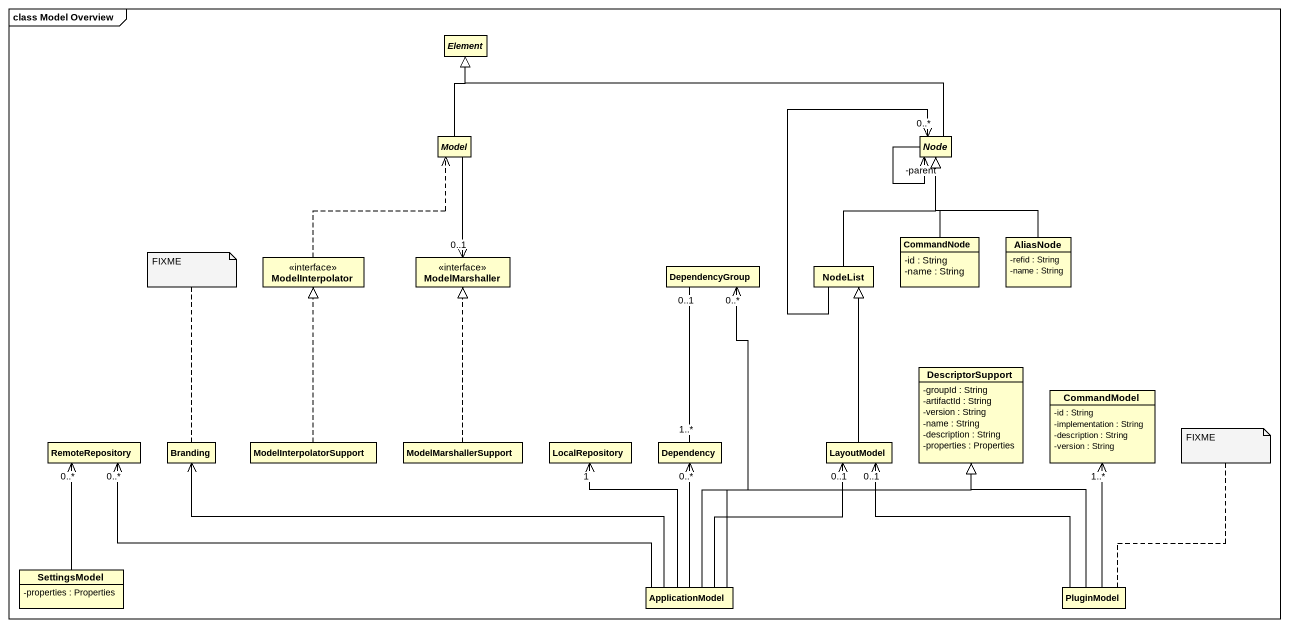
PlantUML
@startuml
mainframe class Model Overview
hide circle
hide empty members
skinparam classAttributeIconSize 0
abstract class Element
abstract class Model
abstract class "Node" as Node_
interface ModelInterpolator
interface ModelMarshaller
class DependencyGroup
class NodeList
class CommandNode {
  -id : String
  -name : String
}
class AliasNode {
  -refid : String
  -name : String
}
class DescriptorSupport {
  -groupId : String
  -artifactId : String
  -version : String
  -name : String
  -description : String
  -properties : Properties
}
class CommandModel {
  -id : String
  -implementation : String
  -description : String
  -version : String
}
class RemoteRepository
class Branding
class ModelInterpolatorSupport
class ModelMarshallerSupport
class LocalRepository
class Dependency
class LayoutModel
class SettingsModel {
  -properties : Properties
}
class ApplicationModel
class PluginModel
Model -up-|> Element
Node_ -left-|> Element
Node_ "-parent" <-- Node_
Node_ "0..*" <-- NodeList
ModelInterpolator .up.> Model
ModelMarshaller "0..1" <-up- Model
NodeList -up-|> Node_
CommandNode -up-|> Node_
AliasNode -up-|> Node_
ModelInterpolatorSupport .up.|> ModelInterpolator
ModelMarshallerSupport .up.|> ModelMarshaller
Dependency "1..*" -up- "0..1" DependencyGroup
LayoutModel -up-|> NodeList
SettingsModel -up-> "0..*" RemoteRepository
ApplicationModel -up-> "0..*" DependencyGroup
ApplicationModel -up-|> DescriptorSupport
ApplicationModel -left-> "0..*" RemoteRepository
ApplicationModel -left-> Branding
ApplicationModel -up-> "1" LocalRepository
ApplicationModel -up-> "0..*" Dependency
ApplicationModel -up-> "0..1" LayoutModel
PluginModel -up-|> DescriptorSupport
PluginModel -up-> "1..*" CommandModel
PluginModel -up-> "0..1" LayoutModel
note top of Branding : FIXME
note top of PluginModel : FIXME
@enduml
